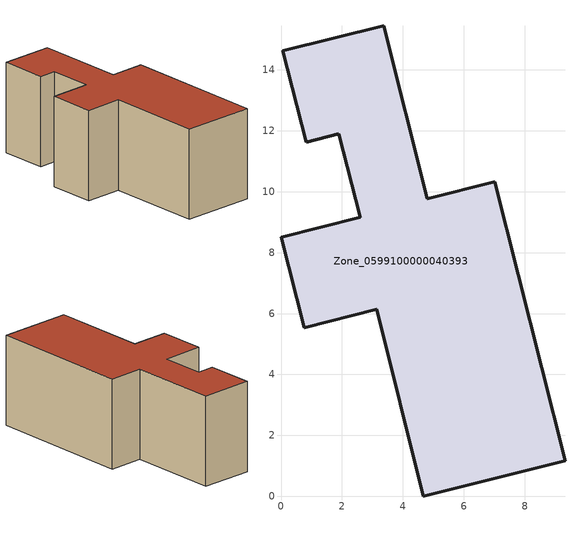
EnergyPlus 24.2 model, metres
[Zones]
Zone_0599100000040393
 floor ground (C_G): 4.8,9.77 7.02,10.32 9.32,1.17 4.67,0 3.15,6.14 0.76,5.53 0,8.5 2.6,9.16 1.9,11.9 0.82,11.62 0.06,14.62 3.38,15.45 z0
 wall outside (C_F): 0.76,5.53 3.15,6.14 4.67,0 9.32,1.17 7.02,10.32 4.8,9.77 3.38,15.45 0.06,14.62 0.82,11.62 1.9,11.9 2.6,9.16 0,8.5 0.76,5.53 z0:5.92
 roof outside (C_R): 2.6,9.16 0,8.5 0.76,5.53 3.15,6.14 4.67,0 9.32,1.17 7.02,10.32 4.8,9.77 3.38,15.45 0.06,14.62 0.82,11.62 1.9,11.9 z5.92
[BUILDING]
Pand.0599100000040393: North Axis=0; Terrain=City; Loads Convergence Tolerance Value=0.04; Temperature Convergence Tolerance Value=0.4; Solar Distribution=FullExterior; Maximum Number of Warmup Days=25; Minimum Number of Warmup Days=1
[Site:Location]
Rotterdam.The.Hague.AP_ZH_NLD Design_Conditions: Latitude=51.96; Longitude=4.45; Time Zone=1; Elevation=-4.5
[SITE:GROUNDTEMPERATURE:BUILDINGSURFACE]
18, 18, 18, 18, 18, 18, 18, 18, 18, 18, 18, 18
[MATERIAL] Thermal Absorptance=0.9; Solar Absorptance=0.7; Visible Absorptance=0.7
Name | Roughness | Thickness | Conductivity | Density | Specific Heat
G.TI.1965-1974 | MediumSmooth | 0.15 | 0.882353 | 540 | 1210
F.TI.1965-1974 | Rough | 0.3 | 0.697674 | 1920 | 840
R.TI.1965-1974 | MediumRough | 0.2 | 0.232558 | 1500 | 1000
[CONSTRUCTION]
C_G: G.TI.1965-1974
C_F: F.TI.1965-1974
C_R: R.TI.1965-1974
[ZONE]
Zone_0599100000040393: Type=1; Multiplier=1; Ceiling Height=Autocalculate; Volume=Autocalculate; Floor Area=autocalculate; Part of Total Floor Area=Yes
[ZONEINFILTRATION:DESIGNFLOWRATE]
Infil_Zone_0599100000040393: Zone or ZoneList or Space or SpaceList=Zone_0599100000040393; Schedule=AlwaysOn; Design Flow Rate Calculation Method=Flow/Area; Flow Rate per Floor Area=0.003; Constant Term Coefficient=1; Temperature Term Coefficient=0; Velocity Term Coefficient=0; Velocity Squared Term Coefficient=0
[HVACTEMPLATE:ZONE:IDEALLOADSAIRSYSTEM]
Zone_0599100000040393: Maximum Heating Supply Air Temperature=50; Minimum Cooling Supply Air Temperature=13; Maximum Heating Supply Air Humidity Ratio=0.0156; Minimum Cooling Supply Air Humidity Ratio=0.0077; Heating Limit=NoLimit; Cooling Limit=NoLimit; Dehumidification Control Type=ConstantSensibleHeatRatio; Cooling Sensible Heat Ratio=0.7; Dehumidification Setpoint=60; Humidification Control Type=None; Humidification Setpoint=30; Outdoor Air Method=None; Outdoor Air Flow Rate per Person=0.00944; Outdoor Air Flow Rate per Zone Floor Area=0; Outdoor Air Flow Rate per Zone=0; Demand Controlled Ventilation Type=None; Outdoor Air Economizer Type=NoEconomizer; Heat Recovery Type=None; Sensible Heat Recovery Effectiveness=0.7; Latent Heat Recovery Effectiveness=0.65
[ZONECONTROL:THERMOSTAT]
ThermostatControl_Zone_0599100000040393: Zone or ZoneList=Zone_0599100000040393; Control Type Schedule=DualSetpointControlType; Control 1=Thermostat_Zone_0599100000040393; Temperature Difference Between Cutout And Setpoint=0
[THERMOSTATSETPOINT:DUALSETPOINT]
Thermostat_Zone_0599100000040393: Heating Setpoint Temperature Schedule=HeatingSetpoint_Zone_0599100000040393; Cooling Setpoint Temperature Schedule=CoolingSetpoint_Zone_0599100000040393
[SCHEDULE:COMPACT]
HeatingSetpoint_Zone_0599100000040393: Through: 12/31, For: AllDays, Until: 24:00, 21
CoolingSetpoint_Zone_0599100000040393: Through: 12/31, For: AllDays, Until: 24:00, 24
DualSetpointControlType: Through: 12/31, For: AllDays, Until: 24:00, 4
AlwaysOn: Through: 12/31, For: AllDays, Until: 24:00, 1
